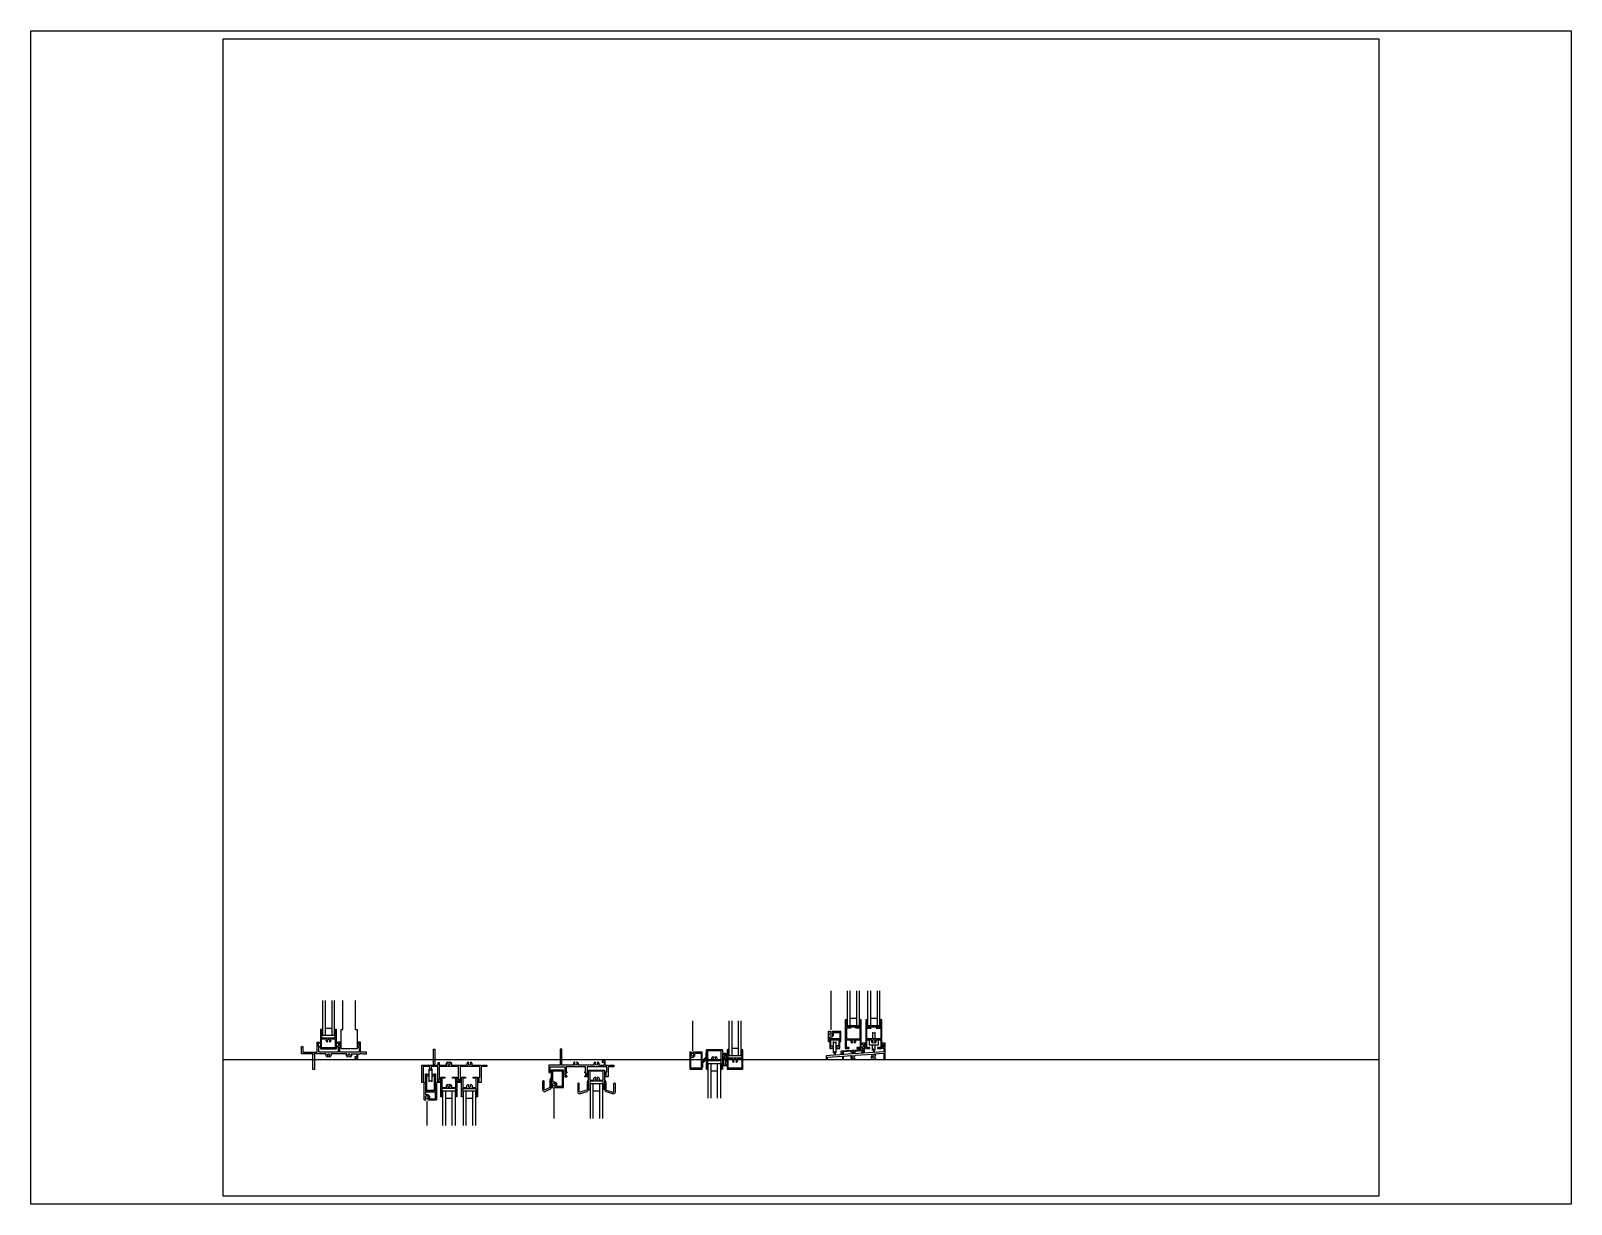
# Paper-space layout 'Layout1' of a CAD drawing. Header units: inches. Extents: x 1.05 to 9.45, y 0.8 to 7.2.
# The model-space entities are those that its viewports show. They can reach past a viewport. Long polylines and large blocks are cut down to what shows.
import ezdxf

# ---------------------------------------------------------------- set-up
doc = ezdxf.new("R2010")
doc.units = ezdxf.units.IN
doc.header["$MEASUREMENT"] = 0
doc.linetypes.add('HIDDEN', pattern=[0.375, 0.25, -0.125])
doc.linetypes.add('V-DOT', pattern=[0.1, 0, -0.1])
for name, color, linetype in [('FINE', 70, 'Continuous'), ('MED', 32, 'Continuous'), ('THIN', 151, 'Continuous')]:
    doc.layers.add(name, color=color, linetype=linetype)

# ---------------------------------------------------------------- blocks, each defined once
blk = doc.blocks.new('AecDtl_8311F')
at = {"linetype": 'HIDDEN'}
blk.add_lwpolyline([(3.53, 5.09), (3.53, 2.59), (3.69, 2.59), (3.69, 0.91), (2.31, 0.91), (2.31, 2.59), (2.47, 2.59), (2.47, 5.09)], dxfattribs=at)
at = {"layer": 'FINE', "linetype": 'Continuous'}
for p, q in [((0.62, 2.59), (0.62, 2.09)), ((0.69, 2.09), (0.62, 2.09)), ((1.75, 2.09), (1.81, 2.09)), ((1.81, 2.09), (1.81, 2.59)), ((1.22, 0.5), (1.22, 0.5)), ((3, 0.5), (3, 0.5))]:
    blk.add_line(p, q, dxfattribs=at)
at = {"layer": 'FINE', "linetype": 'HIDDEN'}
for p, q in [((2, 1.41), (1.91, 1.5)), ((2, 1.5), (2, 1.41)), ((2, 1.16), (1.91, 1.06)), ((2, 1.06), (2, 1.16)), ((2.06, 1.06), (2, 1.06))]:
    blk.add_line(p, q, dxfattribs=at)
at = {"layer": 'FINE'}
for p, q in [((2.25, 1.5), (2, 1.5)), ((2, 1.41), (2.09, 1.41)), ((2.09, 1.41), (2.09, 1.16)), ((2.25, 1.41), (2.16, 1.41)), ((2.16, 1.41), (2.16, 1.16)), ((2.25, 1.41), (2.25, 1.5)), ((3.75, 1.41), (3.84, 1.41)), ((3.84, 1.41), (3.84, 1.16)), ((-0.13, -0.88), (-0.13, 0.5)), ((-0.13, 0.5), (-0.13, 0.5)), ((0, 0.37), (0, -0.88)), ((0.37, 0.62), (0.37, 1.06)), ((2.09, 1.16), (2, 1.16)), ((2.16, 1.16), (2.25, 1.16)), ((2.19, 1.06), (2.25, 1.06)), ((2.25, 1.06), (2.25, 1.16)), ((3.84, 1.16), (3.75, 1.16)), ((3.88, 1.06), (3.88, 0.62)), ((0, -0.88), (-0.13, -0.88))]:
    blk.add_line(p, q, dxfattribs=at)
for points in [[(0.44, 1.41), (0.34, 1.41), (0.34, 1.16), (0.44, 1.16)], [(0.53, 2.59), (0.62, 2.59), (0.69, 2.66)], [(1.91, 2.59), (1.81, 2.59), (1.75, 2.66)], [(3.75, 1.5), (3.75, 1.41)], [(-0.06, 0.5), (0, 0.37)], [(3.66, 0.5), (3.66, 0.22), (3.5, 0.22), (3.5, 0.12), (3.75, 0.12), (3.75, 0.5)], [(3.75, 1.16), (3.75, 1.06)], [(3.75, 1.06), (3.88, 1.06)], [(4.5, 0.62), (4, 0.62)], [(4, 0.5), (4, 0.56), (4.16, 0.5)], [(4.16, 0.5), (4.5, 0.5), (4.5, 0.62)]]:
    blk.add_lwpolyline(points, dxfattribs=at)
at = {"layer": 'FINE', "linetype": 'HIDDEN'}
for points in [[(0.44, 1.5), (0.44, 1.41), (0.53, 1.5)], [(0.37, 1.06), (0.44, 1.06)], [(0.44, 1.06), (0.44, 1.16), (0.53, 1.06)]]:
    blk.add_lwpolyline(points, dxfattribs=at)
at = {"layer": 'FINE', "linetype": 'Continuous'}
blk.add_lwpolyline([(0.62, 2.09), (0.62, 1.88), (1.81, 1.88), (1.81, 2.09)], dxfattribs=at)
at = {"layer": 'FINE'}
for points in [[(1.34, 1.49, 0.388879), (1.41, 1.78), (1.81, 1.78), (1.81, 1), (0.62, 1), (0.62, 1.78), (1.03, 1.78, 0.388879), (1.09, 1.49)], [(1.09, 1.49), (1.16, 1.58, -3.171595), (1.28, 1.58), (1.34, 1.49)], [(1.41, 0.5, -0.388879), (1.34, 0.21), (1.28, 0.3, 3.171595), (1.16, 0.3), (1.09, 0.21, -0.388879), (1.03, 0.5)], [(3.19, 0.5, -0.388879), (3.13, 0.21), (3.06, 0.3, 3.171595), (2.94, 0.3), (2.87, 0.21, -0.388879), (2.81, 0.5)]]:
    blk.add_lwpolyline(points, format="xyb", dxfattribs=at)
at = {"layer": 'MED'}
for p, q in [((0.94, 2.72), (1.5, 2.72)), ((4, 0.62), (4, 1.5)), ((-1.12, 0.5), (-1.12, 1.12)), ((-0.13, 0.5), (-1.12, 0.5)), ((1.91, 0.91), (0.53, 0.91))]:
    blk.add_line(p, q, dxfattribs=at)
for points in [[(0.69, 5.09), (0.69, 2.66), (0.69, 2.09), (1.75, 2.09), (1.75, 2.66), (1.75, 5.09)], [(0.94, 5.09), (0.94, 2.09)], [(1.5, 5.09), (1.5, 2.09)], [(0.62, 2.59), (0.53, 2.59), (0.53, 0.91), (1.91, 0.91), (1.91, 2.59)], [(1.03, 0.5), (-0.06, 0.5)], [(3.19, 0.5), (3.66, 0.5)], [(3.75, 0.5), (4, 0.5)]]:
    blk.add_lwpolyline(points, dxfattribs=at)
blk.add_lwpolyline([(2.81, 0.5), (1.41, 0.5, -0.388879)], format="xyb", dxfattribs=at)
at = {"layer": 'THIN'}
for p, q in [((4, 1.5), (3.75, 1.5)), ((2.06, 0.62), (0.37, 0.62)), ((2.06, 1.06), (2.06, 0.62)), ((2.19, 0.62), (2.19, 1.06)), ((3.88, 0.62), (2.19, 0.62))]:
    blk.add_line(p, q, dxfattribs=at)
blk.add_lwpolyline([(-1.12, 1.12), (-1, 1.12), (-1, 0.62), (0.25, 0.62), (0.25, 1.5), (0.44, 1.5)], dxfattribs=at)
blk = doc.blocks.new('AecDtl_8311H')
at = {"layer": 'FINE'}
for p, q in [((-0.12, -0.5), (-0.12, 0.88)), ((-0.12, 0.88), (0, 0.88)), ((0, 0.88), (0, -0.38)), ((-0.5, -1.31), (-0.72, -1.31)), ((-0.03, -1.31), (-0.25, -1.31)), ((1.22, -0.5), (1.22, -0.5)), ((3, -0.5), (3, -0.5)), ((4.5, -0.62), (4, -0.62)), ((4.16, -0.5), (4.5, -0.5)), ((4.5, -0.5), (4.5, -0.62)), ((-0.81, -2), (-0.81, -2.75)), ((-0.5, -1.44), (-0.72, -1.44)), ((-0.03, -1.44), (-0.25, -1.44)), ((0.06, -2), (0.06, -2.75)), ((0.34, -1.91), (0.34, -1.66)), ((2, -2), (2, -1.91)), ((2.16, -1.72), (2.31, -1.72)), ((2.16, -1.78), (2.31, -1.78)), ((2.16, -1.84), (2.31, -1.84)), ((2.25, -1.91), (2.25, -2)), ((3.84, -1.72), (3.69, -1.72)), ((3.84, -1.78), (3.69, -1.78)), ((3.84, -1.84), (3.69, -1.84)), ((-0.81, -2.75), (0.06, -2.75)), ((-0.78, -3.5), (-0.78, -3.33)), ((0.62, -2.72), (0.62, -3.22)), ((1.81, -2.72), (1.81, -3.22)), ((2.41, -2.72), (2.41, -3.22)), ((3.59, -2.72), (3.59, -3.22))]:
    blk.add_line(p, q, dxfattribs=at)
at = {"layer": 'FINE', "linetype": 'V-DOT'}
blk.add_line((-0.69, -3.59), (-0.69, -5.72), dxfattribs=at)
at = {"layer": 'FINE'}
for points in [[(-0.81, -2), (-0.81, -1.25), (-0.72, -1.25)], [(-0.44, -0.89), (-0.44, -0.62)], [(0, -0.38), (-0.06, -0.5)], [(-0.03, -1.25), (0.06, -1.25), (0.06, -2)], [(0.28, -0.5), (0.28, -0.25), (0.38, -0.25), (0.38, -0.5)], [(4, -0.5), (4, -0.56), (4.16, -0.5)], [(0.34, -1.66), (0.44, -1.66), (0.53, -1.57)], [(0.53, -2), (0.44, -1.91), (0.34, -1.91)], [(0.38, -1.56), (0.44, -1.56)], [(0.44, -1.56), (0.44, -1.66)], [(0.44, -1.91), (0.44, -2)], [(1.81, -2.72), (1.81, -2.5), (0.62, -2.5), (0.62, -2.72)], [(1.41, -2.41), (1.81, -2.41), (1.81, -1.62), (1.53, -1.62), (1.53, -1.53)], [(1.91, -2), (2, -1.91), (2.09, -1.91), (2.09, -1.66), (2, -1.66), (1.91, -1.57)], [(2, -1.66), (2, -1.56), (2.06, -1.56)], [(2.25, -1.91), (2.16, -1.91), (2.16, -1.66), (2.25, -1.66)], [(2.19, -1.56), (2.25, -1.56), (2.25, -1.66)], [(2.41, -2.72), (2.41, -2.5), (3.59, -2.5), (3.59, -2.72)], [(3.19, -2.41), (3.59, -2.41), (3.59, -1.62), (3.31, -1.62), (3.31, -1.53)], [(3.75, -1.66), (3.75, -1.56), (3.88, -1.56)], [(3.75, -1.91), (3.84, -1.91), (3.84, -1.66), (3.75, -1.66)], [(3.75, -2), (3.75, -1.91)], [(-0.47, -3.41), (0.06, -3.41), (0.06, -2.84), (-0.81, -2.84), (-0.81, -3.03)], [(-0.81, -3.03), (-0.6, -3.03), (-0.47, -3.16), (-0.47, -3.41)], [(-0.56, -3.25), (-0.56, -3.41), (-0.61, -3.41), (-0.61, -3.5)], [(0.69, -3.28), (0.62, -3.22), (0.53, -3.22)], [(1.91, -3.22), (1.81, -3.22), (1.75, -3.28)], [(2.47, -3.28), (2.41, -3.22), (2.31, -3.22)], [(3.69, -3.22), (3.59, -3.22), (3.53, -3.28)]]:
    blk.add_lwpolyline(points, dxfattribs=at)
for points in [[(-0.31, -0.62), (-0.31, -0.89, -0.414214)], [(1.03, -0.5, -0.388879), (1.09, -0.21), (1.16, -0.3, 3.171595), (1.28, -0.3), (1.34, -0.21, -0.388879), (1.41, -0.5)], [(3.19, -0.5, 0.388879), (3.13, -0.21), (3.06, -0.3, -3.171595), (2.94, -0.3), (2.87, -0.21, 0.388879), (2.81, -0.5, 0.388879)], [(0.88, -1.53), (0.88, -1.62), (0.62, -1.62), (0.62, -2.41), (1.03, -2.41, -0.388879)], [(1.03, -2.41, -0.388879), (1.09, -2.12), (1.16, -2.21, 3.171595), (1.28, -2.21), (1.34, -2.12, -0.388879), (1.41, -2.41)], [(2.66, -1.53), (2.66, -1.62), (2.41, -1.62), (2.41, -2.41), (2.81, -2.41, -0.388879)], [(2.81, -2.41, -0.388879), (2.87, -2.12), (2.94, -2.21, 3.171595), (3.06, -2.21), (3.13, -2.12, -0.388879), (3.19, -2.41)]]:
    blk.add_lwpolyline(points, format="xyb", dxfattribs=at)
blk.add_circle((-0.69, -3.25), 0.125, dxfattribs=at)
for centre, start, end in [((-0.38, -0.78), 196.2602, 343.7398), ((-0.38, -1.97), 16.2602, 163.7398)]:
    blk.add_arc(centre, 0.13, start, end, dxfattribs=at)
at = {"layer": 'MED'}
for p, q in [((-1.12, -2), (-1.12, -0.5)), ((-1.12, -0.5), (-0.12, -0.5)), ((-0.5, -1.94), (-0.5, -0.81)), ((-0.25, -0.81), (-0.25, -1.94)), ((1.41, -0.5), (2.81, -0.5)), ((4, -0.62), (4, -2)), ((-1, -2), (-1.12, -2)), ((-0.91, -3.5), (-0.78, -3.5)), ((-0.61, -3.5), (0.16, -3.5)), ((0.94, -3.34), (1.5, -3.34)), ((1.5, -5.72), (1.5, -2.72)), ((2.72, -5.72), (2.72, -2.72)), ((2.72, -3.34), (3.28, -3.34)), ((3.28, -5.72), (3.28, -2.72))]:
    blk.add_line(p, q, dxfattribs=at)
for points in [[(-0.72, -1.25), (-0.72, -2.66), (-0.03, -2.66), (-0.03, -1.25)], [(-0.06, -0.5), (-0.03, -0.5), (0.28, -0.5)], [(3.19, -0.5), (4, -0.5)], [(-0.91, -3.5), (-0.91, -2), (-0.81, -2)], [(0.06, -2), (0.16, -2), (0.16, -3.5)], [(0.53, -2), (0.53, -1.53)], [(0.53, -1.53), (0.88, -1.53)], [(0.53, -3.22), (0.53, -2)], [(1.53, -1.53), (1.91, -1.53)], [(1.91, -1.53), (1.91, -2)], [(1.91, -2), (1.91, -3.22)], [(2.31, -2), (2.31, -1.53)], [(2.31, -1.53), (2.66, -1.53)], [(2.31, -3.22), (2.31, -2)], [(3.31, -1.53), (3.69, -1.53)], [(3.69, -1.53), (3.69, -2)], [(3.69, -2), (3.69, -3.22)], [(4, -2), (3.75, -2)], [(0.69, -5.72), (0.69, -3.28), (0.69, -2.72), (1.75, -2.72), (1.75, -3.28), (1.75, -5.72)], [(0.94, -5.72), (0.94, -2.72)], [(2.47, -5.72), (2.47, -3.28), (2.47, -2.72), (3.53, -2.72), (3.53, -3.28), (3.53, -5.72)]]:
    blk.add_lwpolyline(points, dxfattribs=at)
blk.add_lwpolyline([(0.38, -0.5), (1.03, -0.5, -0.388879)], format="xyb", dxfattribs=at)
at = {"layer": 'THIN'}
blk.add_line((2.25, -2), (2, -2), dxfattribs=at)
for points in [[(-0.44, -0.62), (-1, -0.62), (-1, -2)], [(0.44, -2), (0.25, -2), (0.25, -0.62), (-0.31, -0.62)], [(2.06, -1.56), (2.06, -0.62), (0.38, -0.62), (0.38, -1.56)], [(3.88, -1.56), (3.88, -0.62), (2.19, -0.62), (2.19, -1.56)]]:
    blk.add_lwpolyline(points, dxfattribs=at)
blk = doc.blocks.new('AecDtl_8311J')
at = {"layer": 'FINE'}
for p, q in [((-0.13, 0.88), (-0.13, -0.5)), ((0, 0.88), (-0.13, 0.88)), ((0, -0.38), (0, 0.88)), ((-0.03, -0.5), (-0.03, -0.5)), ((0.37, -0.63), (0.37, -1.06)), ((1.22, -0.5), (1.22, -0.5)), ((2.06, -1.06), (2.06, -0.63)), ((2.16, -1.22), (2.31, -1.22)), ((2.16, -1.28), (2.31, -1.28)), ((2.25, -1.06), (2.25, -1.16)), ((3, -0.5), (3, -0.5)), ((3.84, -1.22), (3.69, -1.22)), ((3.84, -1.28), (3.69, -1.28)), ((3.75, -1.16), (3.75, -1.06)), ((3.88, -1.06), (3.88, -0.63)), ((4.16, -0.5), (4.5, -0.5)), ((4.5, -0.5), (4.5, -0.63)), ((-0.91, -2.41), (-0.78, -2.41)), ((-0.78, -2.41), (-0.78, -2.24)), ((0.25, -1.5), (0.44, -1.5)), ((2, -1.5), (2, -1.41)), ((2.25, -1.5), (2, -1.5)), ((2.16, -1.34), (2.31, -1.34)), ((2.25, -1.41), (2.25, -1.5)), ((2.31, -2.59), (2.41, -2.59)), ((2.47, -2.09), (2.41, -2.09)), ((2.41, -2.09), (2.41, -2.59)), ((2.47, -2.66), (2.41, -2.59)), ((3.53, -2.09), (3.59, -2.09)), ((3.59, -2.59), (3.53, -2.66)), ((3.59, -2.09), (3.59, -2.59)), ((3.69, -2.59), (3.59, -2.59)), ((3.84, -1.34), (3.69, -1.34)), ((4, -1.5), (3.75, -1.5))]:
    blk.add_line(p, q, dxfattribs=at)
for points in [[(-0.47, -2.3), (0.06, -2.3), (0.06, -1), (-0.81, -1), (-0.81, -1.94)], [(-0.06, -0.5), (0, -0.38)], [(0.44, -1.41), (0.34, -1.41), (0.34, -1.16), (0.44, -1.16)], [(0.37, -1.06), (0.44, -1.06)], [(0.44, -1.06), (0.44, -1.16)], [(2, -1.16), (2, -1.06)], [(2, -1.06), (2.06, -1.06)], [(2, -1.41), (2.09, -1.41), (2.09, -1.16), (2, -1.16)], [(2.25, -1.41), (2.16, -1.41), (2.16, -1.16), (2.25, -1.16)], [(2.19, -1.06), (2.25, -1.06)], [(3.75, -0.5), (3.75, -0.13), (3.5, -0.13), (3.5, -0.22), (3.66, -0.22), (3.66, -0.5)], [(3.75, -1.06), (3.88, -1.06)], [(3.75, -1.41), (3.84, -1.41), (3.84, -1.16), (3.75, -1.16)], [(4, -0.5), (4, -0.56), (4.16, -0.5)], [(4.5, -0.63), (4, -0.63)], [(-0.81, -1.94), (-0.6, -1.94), (-0.47, -2.06), (-0.47, -2.3)], [(-0.56, -2.16), (-0.56, -2.3), (-0.61, -2.3), (-0.61, -2.41)], [(0.44, -1.41), (0.44, -1.5)], [(2.41, -2.59), (2.31, -2.59)], [(3.59, -2.09), (3.59, -1.88), (2.41, -1.88), (2.41, -2.09)], [(3.75, -1.5), (3.75, -1.41)]]:
    blk.add_lwpolyline(points, dxfattribs=at)
for points in [[(1.41, -0.5, 0.388879), (1.34, -0.21), (1.28, -0.3, -3.171595), (1.16, -0.3), (1.09, -0.21, 0.388879), (1.03, -0.5)], [(3.13, -1.49, -0.388879), (3.19, -1.78), (3.59, -1.78), (3.59, -1), (2.41, -1), (2.41, -1.78), (2.81, -1.78, -0.388879), (2.87, -1.49)], [(3.19, -0.5, 0.388879), (3.13, -0.21), (3.06, -0.3, -3.171595), (2.94, -0.3), (2.87, -0.21, 0.388879), (2.81, -0.5)], [(-0.91, -1.53), (-1.03, -1.75), (-1.03, -2.39, -0.328039), (-1.08, -2.45), (-1.44, -2.63, -0.50598), (-1.52, -2.57), (-1.52, -1.91, 0.414214), (-1.58, -1.85), (-1.59, -1.85, 0.414214), (-1.66, -1.91)], [(2.31, -1.72), (2.19, -1.94), (2.19, -2.58, -0.328039), (2.14, -2.64), (1.58, -2.82, -0.50598), (1.5, -2.76), (1.5, -2.1, 0.414214), (1.44, -2.03), (1.44, -2.03, 0.414214), (1.38, -2.1)], [(2.87, -1.49), (2.94, -1.58, 3.171595), (3.06, -1.58), (3.13, -1.49)], [(3.69, -1.72), (3.81, -1.94), (3.81, -2.58, 0.328039), (3.86, -2.64), (4.42, -2.82, 0.50598), (4.5, -2.76), (4.5, -2.1, -0.414214), (4.56, -2.03), (4.56, -2.03, -0.414214), (4.62, -2.1)]]:
    blk.add_lwpolyline(points, format="xyb", dxfattribs=at)
at = {"layer": 'FINE', "linetype": 'V-DOT'}
blk.add_lwpolyline([(-0.69, -2.41), (-0.69, -5.09)], dxfattribs=at)
at = {"layer": 'FINE'}
blk.add_circle((-0.69, -2.16), 0.125, dxfattribs=at)
at = {"layer": 'MED'}
for p, q in [((-0.13, -0.5), (-1.12, -0.5)), ((-1.12, -0.5), (-1.12, -1.12)), ((0.16, -0.91), (-0.91, -0.91)), ((-0.91, -0.91), (-0.91, -2.41)), ((0.16, -2.41), (0.16, -0.91)), ((2.31, -0.91), (3.69, -0.91)), ((4, -0.63), (4, -1.5)), ((-0.61, -2.41), (0.16, -2.41)), ((2.72, -5.09), (2.72, -2.09)), ((3.28, -5.09), (3.28, -2.09)), ((4.5, -2.76), (4.5, -2.1)), ((2.72, -2.72), (3.28, -2.72))]:
    blk.add_line(p, q, dxfattribs=at)
for points in [[(1.03, -0.5), (-0.06, -0.5)], [(3.19, -0.5), (3.66, -0.5)], [(3.75, -0.5), (4, -0.5)], [(2.47, -5.09), (2.47, -2.66), (2.47, -2.09), (3.53, -2.09), (3.53, -2.66), (3.53, -5.09)]]:
    blk.add_lwpolyline(points, dxfattribs=at)
for points in [[(2.81, -0.5), (1.41, -0.5, 0.388879)], [(2.31, -2.59), (2.31, -0.91), (3.69, -0.91), (3.69, -2.59, 0.328039), (3.81, -2.76), (4.46, -2.96)], [(-1.66, -1.91), (-1.66, -2.61, 0.50598), (-1.43, -2.78), (-1.03, -2.57, 0.328039), (-0.91, -2.41)], [(1.38, -2.1), (1.38, -2.8, 0.432875), (1.54, -2.96)], [(1.54, -2.96), (2.19, -2.76, 0.328039), (2.31, -2.59)], [(4.62, -2.1), (4.62, -2.8, -0.432875), (4.46, -2.96)]]:
    blk.add_lwpolyline(points, format="xyb", dxfattribs=at)
at = {"layer": 'THIN'}
for p, q in [((-1.12, -1.12), (-1, -1.12)), ((-1, -1.12), (-1, -0.63)), ((-1, -0.63), (0.25, -0.63)), ((0.25, -0.63), (0.25, -1.5)), ((2.06, -0.63), (0.37, -0.63)), ((3.88, -0.63), (2.19, -0.63)), ((2.19, -0.63), (2.19, -1.06))]:
    blk.add_line(p, q, dxfattribs=at)
blk = doc.blocks.new('AecDtl_8311M')
at = {"layer": 'FINE', "linetype": 'V-DOT'}
blk.add_line((0.44, 3.34), (0.44, 0.75), dxfattribs=at)
at = {"layer": 'FINE'}
for p, q in [((0.34, 0.66), (0.34, 0.49)), ((1.41, -0.08), (1.66, 0.17)), ((3.03, 0.56), (3.33, 0.56)), ((3.14, -0.31), (3.14, 0.19)), ((3.27, 0.44), (3.44, 0.44)), ((3.27, 0.44), (3.27, 0.31)), ((3.27, 0.37), (3.44, 0.37)), ((3.27, 0.31), (3.44, 0.31)), ((3.33, 0.56), (3.33, 0.44)), ((3.33, 0.31), (3.33, -0.19)), ((1.53, -0.01), (1.28, -0.26)), ((1.28, -0.65), (1.34, -0.65)), ((1.34, -0.28), (1.57, -0.05)), ((1.34, -0.65), (1.34, -0.28)), ((1.66, -0.84), (1.75, -0.84)), ((1.75, -0.84), (1.66, -0.84)), ((1.75, -0.34), (1.75, -0.84)), ((1.81, -0.91), (1.75, -0.84)), ((2.94, -0.84), (2.87, -0.91)), ((3.03, -0.84), (2.94, -0.84)), ((3.2, -0.31), (3.03, -0.31)), ((3.2, -0.38), (3.03, -0.38)), ((3.2, -0.44), (3.03, -0.44)), ((3.14, -0.56), (3.14, -0.44)), ((3.44, -0.56), (3.14, -0.56)), ((3.2, -0.44), (3.2, -0.31)), ((3.33, -0.19), (3.27, -0.19))]:
    blk.add_line(p, q, dxfattribs=at)
for points in [[(0.22, 0.19), (0.52, 0.19), (0.65, 0.31), (0.65, 0.55)], [(0.65, 0.55), (1.19, 0.55), (1.19, -0.75), (0.31, -0.75), (0.31, 0.19)], [(0.56, 0.41), (0.56, 0.55), (0.52, 0.55), (0.52, 0.66)], [(1.59, 0.56), (1.59, 0.19), (1.37, -0.04)], [(1.66, 0.56), (1.59, 0.56)], [(3.03, 0.47), (3.2, 0.47), (3.2, 0.19), (3.29, -0.28), (3.29, -0.47), (3.44, -0.47)], [(3.14, 0.19), (3.2, 0.19)], [(3.44, 0.84), (3.53, 0.84), (3.59, 0.91)], [(3.53, 0.84), (3.44, 0.84)], [(3.53, 0.34), (3.53, 0.84)], [(4.72, 0.34), (4.72, 0.12), (3.53, 0.12), (3.53, 0.34)], [(4.81, 0.84), (4.72, 0.84), (4.66, 0.91)], [(4.72, 0.34), (4.72, 0.84)], [(1.37, -0.04), (1.41, -0.08)], [(1.57, -0.05), (1.53, -0.01)], [(2.94, -0.34), (2.94, -0.13), (1.75, -0.13), (1.75, -0.34)], [(2.94, -0.34), (2.94, -0.84)]]:
    blk.add_lwpolyline(points, dxfattribs=at)
for points in [[(2.47, 0.26, -0.388879), (2.53, -0.03), (2.94, -0.03), (2.94, 0.75), (1.75, 0.75), (1.75, -0.03), (2.15, -0.03, -0.388879), (2.22, 0.26)], [(2.22, 0.26), (2.28, 0.17, 3.171595), (2.41, 0.17), (2.47, 0.26)], [(4.25, -0.26, 0.388879), (4.31, 0.03), (4.72, 0.03), (4.72, -0.75), (3.53, -0.75), (3.53, 0.03), (3.94, 0.03, 0.388879), (4, -0.26)], [(4, -0.26), (4.06, -0.17, -3.171595), (4.19, -0.17), (4.25, -0.26)]]:
    blk.add_lwpolyline(points, format="xyb", dxfattribs=at)
blk.add_circle((0.44, 0.41), 0.125, dxfattribs=at)
at = {"layer": 'MED'}
for p, q in [((3.84, 3.34), (3.84, 0.34)), ((4.41, 3.34), (4.41, 0.34)), ((0.22, 0.66), (0.34, 0.66)), ((0.52, 0.66), (1.28, 0.66)), ((3.03, 0.84), (1.66, 0.84)), ((3.84, 0.97), (4.41, 0.97)), ((2.06, -3.34), (2.06, -0.34)), ((2.06, -0.97), (2.62, -0.97)), ((2.62, -3.34), (2.62, -0.34)), ((3.44, -0.84), (4.81, -0.84))]:
    blk.add_line(p, q, dxfattribs=at)
for points in [[(3.59, 3.34), (3.59, 0.91), (3.59, 0.34), (4.66, 0.34), (4.66, 0.91), (4.66, 3.34)], [(0.22, 0.66), (0.22, -0.84), (1.28, -0.84), (1.28, 0.66)], [(1.66, -0.84), (1.66, 0.84), (3.03, 0.84), (3.03, 0.56)], [(3.03, 0.47), (3.03, -0.84)], [(3.44, 0.84), (3.44, -0.47)], [(3.44, -0.56), (3.44, -0.84), (4.81, -0.84), (4.81, 0.84)], [(1.81, -3.34), (1.81, -0.91), (1.81, -0.34), (2.87, -0.34), (2.87, -0.91), (2.87, -3.34)]]:
    blk.add_lwpolyline(points, dxfattribs=at)
blk = doc.blocks.new('AecDtl_8311S')
at = {"layer": 'FINE', "linetype": 'V-DOT'}
blk.add_line((0.44, 2.56), (0.44, 5.94), dxfattribs=at)
at = {"layer": 'FINE'}
for p, q in [((1.75, 2.83), (2.94, 2.83)), ((0.31, 1.56), (0.31, 1.78)), ((0.31, 1.78), (1.19, 1.78)), ((0.31, 1.56), (0.31, 0.94)), ((0.34, 2.44), (0.34, 2.27)), ((1.19, 1.56), (1.19, 1.78)), ((1.75, 1.03), (1.75, 1.69)), ((1.75, 1.69), (2.15, 1.69)), ((2.34, 1.69), (2.34, 1.69)), ((2.53, 1.69), (2.94, 1.69)), ((2.94, 1.69), (2.94, 1.03)), ((3.12, 1.41), (3.12, 1.31)), ((3.38, 1.41), (3.12, 1.41)), ((3.38, 1.31), (3.38, 1.41)), ((4.12, 1.69), (4.12, 1.69)), ((5.12, 1.41), (4.88, 1.41)), ((0.69, 0.65), (0.69, 0.37)), ((1.41, 0.52), (1.31, 0.52)), ((1.41, 0.66), (1.41, 0.42)), ((1.5, 0.43), (1.5, 0.66)), ((2, 1.03), (1.75, 1.03)), ((1.99, 0.94), (2, 0.94)), ((2, 0.94), (2, 1.03)), ((2.34, 0.33), (2.34, 0.33)), ((2.52, 0.73), (3.09, 0.77)), ((2.94, 1.03), (2.66, 1.03)), ((2.66, 1.03), (2.66, 0.94)), ((3.09, 0.77), (3.09, 0.54)), ((3.38, 1.31), (3.28, 1.31)), ((3.28, 1.31), (3.28, 1.06)), ((3.28, 1.25), (3.44, 1.25)), ((3.28, 1.19), (3.44, 1.19)), ((3.28, 1.12), (3.44, 1.12)), ((3.28, 1.06), (3.38, 1.06)), ((3.31, 0.97), (3.38, 0.97)), ((3.38, 0.97), (3.38, 1.06)), ((4.97, 1.25), (4.81, 1.25)), ((4.97, 1.19), (4.81, 1.19)), ((4.97, 1.12), (4.81, 1.12)), ((4.88, 1.06), (4.88, 0.97)), ((4.88, 0.97), (5, 0.97))]:
    blk.add_line(p, q, dxfattribs=at)
for points in [[(2.94, 3.44), (2.94, 2.83), (1.75, 2.83), (1.75, 3.44)], [(2.12, 2.83), (2.12, 2.72), (1.75, 2.72), (1.75, 1.78), (2.94, 1.78), (2.94, 2.72), (2.56, 2.72), (2.56, 2.83)], [(3.53, 3.44), (3.53, 2.83), (4.72, 2.83), (4.72, 3.44)], [(4.34, 2.83), (4.34, 2.72), (4.72, 2.72), (4.72, 1.78), (3.53, 1.78), (3.53, 2.72), (3.91, 2.72), (3.91, 2.83)], [(0.31, 1.97), (0.52, 1.97), (0.65, 2.09), (0.65, 2.33)], [(0.65, 2.33), (1.19, 2.33), (1.19, 1.78), (0.31, 1.78), (0.31, 1.97)], [(0.56, 2.19), (0.56, 2.33), (0.52, 2.33), (0.52, 2.44)], [(1.09, 0.94), (1.19, 0.94), (1.19, 1.56)], [(3.03, 1.4), (3.12, 1.31), (3.22, 1.31), (3.22, 1.06), (3.12, 1.06), (3.03, 0.97)], [(3.78, 0.94), (3.78, 1.03), (3.53, 1.03), (3.53, 1.69)], [(4.31, 1.69), (4.72, 1.69)], [(4.72, 1.69), (4.72, 1.03), (4.44, 1.03), (4.44, 0.94)], [(4.88, 1.41), (4.88, 1.31)], [(0.31, 0.94), (0.41, 0.94)], [(0.41, 1.19), (0.58, 1.19), (0.58, 0.94), (0.41, 0.94)], [(0.81, 0.38), (0.81, 0.65)], [(1.09, 1.19), (0.92, 1.19), (0.92, 0.94), (1.09, 0.94)], [(1.5, 0.66), (1.41, 0.66)], [(1.41, 0.3), (1.41, 0), (1.5, 0), (1.5, 0.3)], [(2.17, 0.71), (1.5, 0.66)], [(2.28, 0.61), (2.17, 0.61), (2.17, 0.71)], [(2.28, 0.66), (2.28, 0.48)], [(2.41, 0.61), (2.52, 0.61), (2.52, 0.73)], [(2.41, 0.49), (2.41, 0.66)], [(2.66, 0.94), (3.03, 0.94)], [(3.12, 1.06), (3.12, 0.97), (3.19, 0.97), (3.19, 0.54)], [(4.06, 0.87), (4.06, 0.6)], [(4.19, 0.61), (4.19, 0.87)], [(4.88, 1.31), (4.97, 1.31), (4.97, 1.06), (4.88, 1.06)]]:
    blk.add_lwpolyline(points, dxfattribs=at)
for points in [[(2.15, 1.69, 0.388879), (2.22, 1.4)], [(2.47, 1.4), (2.41, 1.49, 3.171595), (2.28, 1.49), (2.22, 1.4)], [(2.47, 1.4, 0.388879), (2.53, 1.69)], [(3.53, 1.69), (3.94, 1.69, 0.388879)], [(3.94, 1.69, 0.388879), (4, 1.4)], [(4.25, 1.4), (4.19, 1.49, 3.171595), (4.06, 1.49), (4, 1.4)], [(4.25, 1.4, 0.388879), (4.31, 1.69)], [(2.17, 0.35, 1.011811), (2.52, 0.09, 1.011811)], [(2.52, 0.09), (2.43, 0.16, -3.171595), (2.43, 0.28), (2.52, 0.34)], [(2.52, 0.34, 0.039175), (2.5, 0.37)], [(4.06, 0.47), (4.06, 0.43, 1.408689), (4.3, 0.09)], [(4.3, 0.09), (4.21, 0.16, -3.171595), (4.21, 0.28), (4.3, 0.34)], [(4.3, 0.34, 0.168588), (4.19, 0.43), (4.19, 0.48)]]:
    blk.add_lwpolyline(points, format="xyb", dxfattribs=at)
blk.add_circle((0.44, 2.19), 0.125, dxfattribs=at)
for centre, radius, start, end in [((0.75, 1.59), 0.13, 196.2602, 343.7398), ((4.13, 2.4), 0.13, 196.2602, 343.7398), ((0.75, 0.54), 0.13, 16.2602, 163.7398), ((2.34, 0.66), 0.0625, 0, 180), ((4.13, 0.76), 0.13, 16.2602, 163.7398)]:
    blk.add_arc(centre, radius, start, end, dxfattribs=at)
at = {"layer": 'MED'}
for p, q in [((2.06, 5.94), (2.06, 2.94)), ((2.62, 5.94), (2.62, 2.94)), ((3.84, 5.94), (3.84, 2.94)), ((4.41, 5.94), (4.41, 2.94)), ((2.06, 3.56), (2.62, 3.56)), ((3.84, 3.56), (4.41, 3.56)), ((0.22, 1.56), (0.22, 2.44)), ((0.22, 2.44), (0.34, 2.44)), ((0.22, 1.56), (0.31, 1.56)), ((0.52, 2.44), (1.28, 2.44)), ((0.63, 0.57), (0.63, 1.55)), ((0.88, 0.57), (0.88, 1.55)), ((1.75, 1.69), (2.15, 1.69)), ((2.53, 1.69), (2.94, 1.69)), ((4, 2.36), (4, 1.78)), ((4.25, 1.78), (4.25, 2.36)), ((5.12, 0), (5.12, 1.41)), ((1.31, 0.75), (3.19, 0.87)), ((1.31, 0.52), (1.31, 0.75)), ((3.31, 0.55), (3.31, 0.97)), ((4, 0.8), (4, 1.28)), ((5, 0.66), (4.19, 0.61)), ((4.19, 0.48), (5, 0.54)), ((4.25, 0.8), (4.25, 1.28)), ((5, 0.97), (5, 0.66)), ((5, 0.54), (5, 0)), ((5, 0), (5.12, 0))]:
    blk.add_line(p, q, dxfattribs=at)
for points in [[(1.81, 5.94), (1.81, 3.5), (1.75, 3.44), (1.66, 3.44), (1.66, 0.94), (1.99, 0.94)], [(3.03, 0.94), (3.03, 1.4), (3.03, 3.44), (2.94, 3.44), (2.88, 3.5), (2.88, 5.94)], [(3.59, 5.94), (3.59, 3.5), (3.53, 3.44), (3.44, 3.44), (3.44, 1.41)], [(4.44, 0.94), (4.81, 0.94), (4.81, 1.41), (4.81, 3.44), (4.72, 3.44), (4.66, 3.5), (4.66, 5.94)], [(1.81, 3.5), (1.81, 2.94), (2.88, 2.94), (2.88, 3.5)], [(3.59, 3.5), (3.59, 2.94), (4.66, 2.94), (4.66, 3.5)], [(0.41, 0.94), (0.41, 1.69), (1.09, 1.69), (1.09, 0.94)], [(1.19, 1.56), (1.28, 1.56), (1.28, 2.44)], [(3.44, 1.41), (3.44, 0.94), (3.78, 0.94), (3.78, 0.94)], [(3.73, 1.69), (3.73, 1.28), (4.52, 1.28), (4.52, 1.69)], [(0.69, 0.37), (0, 0.33), (0, 0), (0.12, 0), (0.12, 0.21), (1.41, 0.3)], [(2.28, 0.48), (0.81, 0.38)], [(4.06, 0.6), (2.41, 0.49)], [(2.5, 0.37), (4.06, 0.47)]]:
    blk.add_lwpolyline(points, dxfattribs=at)
blk.add_lwpolyline([(1.5, 0.3), (2.17, 0.35, 1.011811)], format="xyb", dxfattribs=at)

msp = doc.modelspace()

# ---------------------------------------------------------------- linework, layer by layer
msp.add_line((0, 11.78), (100, 11.78))
msp.add_lwpolyline([(0, 0), (100, 0), (100, 100), (0, 100)], close=True)

# ---------------------------------------------------------------- block references
for name, p in [('AecDtl_8311S', (52.17, 11.78)), ('AecDtl_8311F', (7.93, 11.78)), ('AecDtl_8311M', (40.17, 11.78)), ('AecDtl_8311H', (18.34, 11.78)), ('AecDtl_8311J', (29.32, 11.78))]:
    msp.add_blockref(name, p)

psp = doc.layouts.get("Layout1")

# ---------------------------------------------------------------- linework, layer by layer
psp.add_lwpolyline([(1.05, 0.8), (1.05, 7.2), (9.45, 7.2), (9.45, 0.8)], close=True)

# ---------------------------------------------------------------- viewports
at = {"layer": '0'}
psp.add_viewport(center=(5.25, 4), size=(8.4, 6.4), view_center_point=(50, 50), view_height=101.466993, dxfattribs=at)

doc.saveas('drawing.dxf')
